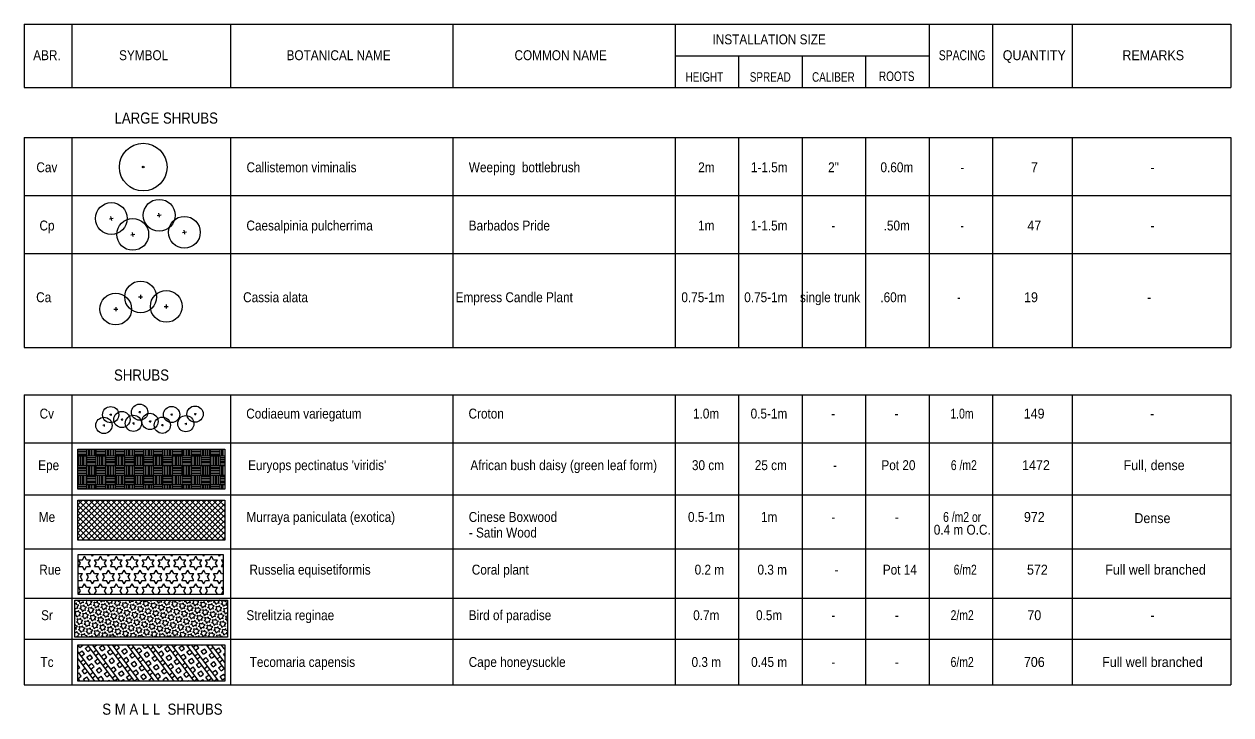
# Model space of a CAD drawing. Extents: x -2743 to -1606, y 314 to 679.
# Drawn here: x -1768.6 to -1692.6, y 592.2 to 635.7 of the extents above; entities that cross this region are included whole.
import ezdxf
from ezdxf.enums import TextEntityAlignment as Align

# ---------------------------------------------------------------- set-up
doc = ezdxf.new("R2010")
doc.units = 0
doc.header["$MEASUREMENT"] = 0
for name, color, linetype in [('L-Large Shrubs-Caesalpinia pulcherrima', 71, 'Continuous'), ('L-Large Shrubs-Callistemon viminalis', 71, 'Continuous'), ('L-Large Shrubs-Cassia alata', 71, 'Continuous'), ('L-PLNT-shrub boundry', 19, 'Continuous'), ('L-PLNT-TAB', 1, 'Continuous'), ('L-Shrub-Codiaeum variegatum', 109, 'Continuous'), ('L-SHRUB-Euryops pectinatus-BO', 92, 'Continuous'), ('L-SHRUB-Euryops pectinatus-HA', 109, 'Continuous'), ('L-Shrub-Murraya paniculata BOUNDARY', 92, 'Continuous'), ('L-Shrub-Murraya paniculata Hatch', 109, 'Continuous'), ('L-SHRUB-STREILZIA-HATCH', 109, 'Continuous'), ('L-Shrubs-Tecomaria capensis Boundary', 92, 'Continuous'), ('L-Shrubs-Tecomaria capensis Hatch', 109, 'Continuous'), ('LA-PLNT-DESIGN TEXT', 63, 'Continuous'), ('LA-PLNT-TABLE LINE', 202, 'Continuous'), ('Russelia equisetiformis-bo', 92, 'Continuous'), ('Russelia equisetiformis-ha', 109, 'Continuous'), ('Strelitzia reginae-bo', 92, 'Continuous')]:
    doc.layers.add(name, color=color, linetype=linetype)
doc.styles.add('PLNT-LEG', font='arial.ttf', dxfattribs={"width": 0.85})

# ---------------------------------------------------------------- blocks, each defined once
blk = doc.blocks.new('PL-B-LA-PL-TAB')
at = {"style": 'PLNT-LEG'}
for tag, width, p in [('ABRV.', 0.85, (1.439, 0)), ('SYMBOL', 0.85, (7.527, 0)), ('HEIGHT', 0.85, (42.963, 0)), ('SPREAD', 0.85, (46.921, 0)), ('CALIBER', 0.85, (50.966, 0)), ('ROOTS', 0.85, (54.958, 0)), ('SPACING', 0.75, (59.078, 0)), ('QUANTITY', 0.9, (63.622, 0)), ('REMARKS', 0.9, (69.211, 0))]:
    blk.add_attdef(tag, text='', height=0.625, dxfattribs=dict(at, width=width)).set_placement(p, align=Align.CENTER)
at = {"style": 'PLNT-LEG', "width": 0.85}
for tag, p in [('BOTANICAL-NAME', (14, 0)), ('COMMON-NAME', (28, 0))]:
    blk.add_attdef(tag, p, '', height=0.625, dxfattribs=at)
blk = doc.blocks.new('PL-TAB')
at = {"style": 'PLNT-LEG'}
for tag, width, p in [('ABRV.', 0.85, (1.439, 0)), ('SYMBOL', 0.85, (7.527, 0)), ('HEIGHT', 0.85, (42.963, 0)), ('SPREAD', 0.85, (46.921, 0)), ('CALIBER', 0.85, (50.966, 0)), ('ROOTS', 0.85, (54.958, 0)), ('SPACING', 0.75, (59.078, 0)), ('QUANTITY', 0.9, (63.622, 0)), ('REMARKS', 0.9, (69.211, 0))]:
    blk.add_attdef(tag, text='', height=0.625, dxfattribs=dict(at, width=width)).set_placement(p, align=Align.CENTER)
at = {"style": 'PLNT-LEG', "width": 0.85}
for tag, p in [('BOTANICAL-NAME', (14, 0)), ('COMMON-NAME', (28, 0))]:
    blk.add_attdef(tag, p, '', height=0.625, dxfattribs=at)
blk = doc.blocks.new('TABLE HEAD')
at = {"layer": 'L-PLNT-TAB'}
for p, q in [((0, 4000), (0, 0)), ((0, 4000), (76000, 4000)), ((3000, 4000), (3000, 0)), ((13000, 4000), (13000, 0)), ((27000, 4000), (27000, 0)), ((41000, 4000), (41000, 0)), ((57000, 4000), (57000, 0)), ((57000, 4000), (57000, 0)), ((61000, 4000), (61000, 0)), ((66000, 4000), (66000, 0)), ((76000, 4000), (76000, 0)), ((41000, 2000), (57000, 2000)), ((45000, 2000), (45000, 0)), ((49000, 2000), (49000, 0)), ((49000, 2000), (49000, 0)), ((53000, 2000), (53000, 0)), ((53000, 2000), (53000, 0)), ((0, 0), (76000, 0))]:
    blk.add_line(p, q, dxfattribs=at)
at = {"style": 'PLNT-LEG', "width": 0.85}
blk.add_text('INSTALLATION SIZE', height=625, dxfattribs=at).set_placement((46924, 3038), align=Align.MIDDLE_CENTER)
at = {"style": 'PLNT-LEG'}
for s, height, width, p in [('ABR.', 625, 0.85, (1439, 1729)), ('SYMBOL', 625, 0.85, (7527, 1729)), ('BOTANICAL NAME', 625, 0.85, (19806, 1729)), ('COMMON NAME', 625, 0.85, (33792, 1729)), ('SPACING', 625, 0.75, (59078, 1729)), ('QUANTITY', 625, 0.9, (63622, 1729)), ('REMARKS', 625, 0.9, (71114, 1729)), ('HEIGHT', 600, 0.75, (42844, 370)), ('SPREAD', 600, 0.75, (46992, 370)), ('CALIBER', 600, 0.75, (50966, 370)), ('ROOTS', 600, 0.75, (54958, 415))]:
    blk.add_text(s, height=height, dxfattribs=dict(at, width=width)).set_placement(p, align=Align.CENTER)
blk = doc.blocks.new('Callistemon_viminalis')
for radius in [1.5, 0.05]:
    blk.add_circle((0, 0), radius)
blk = doc.blocks.new('Caesalpinia_pulcherrima')
at = {"layer": 'L-Large Shrubs-Caesalpinia pulcherrima'}
for p, q in [((-0.122, -0.026), (0.122, 0.026)), ((0.026, -0.122), (-0.026, 0.122))]:
    blk.add_line(p, q, dxfattribs=at)
blk.add_circle((0, 0), 1, dxfattribs=at)
blk = doc.blocks.new('Cassia alata')
for p, q in [((-0.125, 0), (0.125, 0)), ((0, 0.125), (0, -0.125))]:
    blk.add_line(p, q)
blk.add_circle((0, 0), 1)
blk = doc.blocks.new('Shrub-Codiaeum variegatum')
blk.add_circle((0, 0), 0.511)
at = {"layer": 'L-PLNT-shrub boundry'}
for p, q in [((0, 0.067), (0, -0.067)), ((0.067, 0), (-0.067, 0))]:
    blk.add_line(p, q, dxfattribs=at)

msp = doc.modelspace()

# ---------------------------------------------------------------- hatches: boundary and pattern name
at = {"layer": 'L-SHRUB-Euryops pectinatus-HA', "extrusion": (1.27242e-07, -1.99548e-18, 1)}
h = msp.add_hatch(dxfattribs=at)
h.set_pattern_fill('AR-PARQ1', color=256, scale=0.05, angle=-36.72505, style=0)
h.set_pattern_definition([(90.000087, (-3590.48087, 347.50453), (-0.6000009, 0.5999991), [0.6, -0.6]), (90.000087, (-3590.38087, 347.50453), (-0.6000009, 0.5999991), [0.6, -0.6]), (90.000087, (-3590.28087, 347.50453), (-0.6000009, 0.5999991), [0.6, -0.6]), (90.000087, (-3590.18087, 347.50453), (-0.6000009, 0.5999991), [0.6, -0.6]), (90.000087, (-3590.08087, 347.50453), (-0.6000009, 0.5999991), [0.6, -0.6]), (90.000087, (-3589.98087, 347.50453), (-0.6000009, 0.5999991), [0.6, -0.6]), (90.000087, (-3589.88087, 347.50453), (-0.6000009, 0.5999991), [0.6, -0.6]), (8.7e-05, (-3590.48087, 348.10453), (0.6000009, -0.5999991), [0.6, -0.6]), (8.7e-05, (-3590.48087, 348.20453), (0.6000009, -0.5999991), [0.6, -0.6]), (8.7e-05, (-3590.48087, 348.30453), (0.6000009, -0.5999991), [0.6, -0.6]), (8.7e-05, (-3590.48087, 348.40453), (0.6000009, -0.5999991), [0.6, -0.6]), (8.7e-05, (-3590.48087, 348.50453), (0.6000009, -0.5999991), [0.6, -0.6]), (8.7e-05, (-3590.48087, 348.60453), (0.6000009, -0.5999991), [0.6, -0.6]), (8.7e-05, (-3590.48087, 348.70453), (0.6000009, -0.5999991), [0.6, -0.6])])
h.paths.add_polyline_path([(-1755.993, 606.411), (-1765.247, 606.411), (-1765.247, 608.931), (-1755.993, 608.931)])
at = {"layer": 'L-Shrub-Murraya paniculata Hatch', "extrusion": (1.27242e-07, -1.99548e-18, 1)}
h = msp.add_hatch(dxfattribs=at)
h.set_pattern_fill('ANSI37', color=256, scale=2, angle=-36.72505, style=0)
h.set_pattern_definition([(45.000087, (-3590.48046, 341.13611), (-0.176776962, 0.176776428), []), (135.000087, (-3590.48046, 341.13611), (-0.176776428, -0.176776962), [])])
h.paths.add_polyline_path([(-1755.993, 603.212), (-1765.247, 603.212), (-1765.247, 605.732), (-1755.993, 605.732)])
at = {"layer": 'L-SHRUB-STREILZIA-HATCH', "extrusion": (1.27242e-07, -1.99548e-18, 1)}
h = msp.add_hatch(dxfattribs=at)
h.set_pattern_fill('STARS', color=256, angle=45.00009)
h.set_pattern_definition([(45.000086586, (-645273.8474, -811200.28182), (-0.153093340318, 0.153092877606), [0.125, -0.125]), (105.000086586, (-645273.8474, -811200.28182), (-0.209128991304, -0.05603628306), [0.125, -0.125]), (165.000086586, (-645273.87976, -811200.16107), (-0.056035650987, -0.20912916067), [0.125, -0.125])])
h.paths.add_polyline_path([(-1755.825, 597.095), (-1765.425, 597.095), (-1765.425, 599.423), (-1755.825, 599.423)])
at = {"layer": 'L-Shrubs-Tecomaria capensis Hatch', "extrusion": (1.27242e-07, -1.99548e-18, 1)}
h = msp.add_hatch(dxfattribs=at)
h.set_pattern_fill('BOX', color=256, angle=0.00009)
h.set_pattern_definition([(126.72522, (-3570.4809, 338.094), (-0.8015125, -0.59797805), []), (126.72522, (-3570.2805, 338.2435), (-0.8015125, -0.59797805), []), (36.72522, (-3570.4809, 338.094), (-0.59797805, 0.8015125), [-0.25, 0.25]), (36.72522, (-3570.6304, 338.2944), (-0.59797805, 0.8015125), [-0.25, 0.25]), (36.72522, (-3570.7799, 338.4948), (-0.59797805, 0.8015125), [0.25, -0.25]), (36.72522, (-3570.9294, 338.6951), (-0.59797805, 0.8015125), [0.25, -0.25]), (126.72522, (-3570.0801, 338.393), (-0.8015125, -0.59797805), [0.25, -0.25]), (126.72522, (-3569.8798, 338.5425), (-0.8015125, -0.59797805), [0.25, -0.25])])
h.paths.add_polyline_path([(-1755.993, 594.316), (-1765.247, 594.316), (-1765.247, 596.61), (-1755.993, 596.61)])
at = {"layer": 'Russelia equisetiformis-ha', "extrusion": (1.27242e-07, -1.99548e-18, 1)}
h = msp.add_hatch(dxfattribs=at)
h.set_pattern_fill('STARS', color=256, scale=2, angle=0.00009, style=0)
h.set_pattern_definition([(8.6586e-05, (-647239.96594, -811592.70487), (-6.5437e-07, 0.433012702), [0.25, -0.25]), (60.000086586, (-647239.96594, -811592.70487), (-0.37500032728, 0.2165057843), [0.25, -0.25]), (120.000086586, (-647239.84094, -811592.48837), (-0.3749996729, -0.2165069177), [0.25, -0.25])])
h.paths.add_polyline_path([(-1756.085, 599.773), (-1765.231, 599.773), (-1765.231, 602.293), (-1756.085, 602.293)])

# ---------------------------------------------------------------- linework, layer by layer
at = {"extrusion": (1.27242e-07, -1.99549e-18, 1), "elevation": -0.12}
msp.add_lwpolyline([(-1755.993, 606.411), (-1765.247, 606.411), (-1765.247, 608.931), (-1755.993, 608.931)], close=True, dxfattribs=at)
at = {"layer": 'L-SHRUB-Euryops pectinatus-BO', "extrusion": (1.27242e-07, -1.99549e-18, 1), "elevation": -0.12}
msp.add_lwpolyline([(-1755.993, 606.411), (-1765.247, 606.411), (-1765.247, 608.931), (-1755.993, 608.931)], close=True, dxfattribs=at)
at = {"layer": 'L-Shrub-Murraya paniculata BOUNDARY', "extrusion": (1.27242e-07, -1.99549e-18, 1), "elevation": -0.12}
msp.add_lwpolyline([(-1755.993, 603.212), (-1765.247, 603.212), (-1765.247, 605.732), (-1755.993, 605.732)], close=True, dxfattribs=at)
at = {"layer": 'L-Shrubs-Tecomaria capensis Boundary', "extrusion": (1.27242e-07, -1.99549e-18, 1), "elevation": -0.12}
msp.add_lwpolyline([(-1755.993, 594.316), (-1765.247, 594.316), (-1765.247, 596.61), (-1755.993, 596.61)], close=True, dxfattribs=at)
at = {"layer": 'LA-PLNT-TABLE LINE', "extrusion": (1.27242e-07, -1.99549e-18, 1)}
for p, q in [((-1768.625, 624.924), (-1692.625, 624.924)), ((-1768.625, 621.256), (-1692.625, 621.256)), ((-1768.625, 615.35), (-1692.625, 615.35)), ((-1768.623, 609.341), (-1692.623, 609.341)), ((-1768.625, 606.067), (-1692.625, 606.068)), ((-1768.624, 602.664), (-1692.624, 602.665)), ((-1768.624, 599.554), (-1692.624, 599.554)), ((-1768.625, 596.96), (-1692.625, 596.96)), ((-1768.626, 594.079), (-1692.626, 594.079))]:
    msp.add_line(p, q, dxfattribs=at)
at = {"layer": 'LA-PLNT-TABLE LINE', "extrusion": (1.27242e-07, -1.99549e-18, 1), "elevation": -0.12}
for points in [[(-1768.626, 628.574), (-1768.626, 615.35)], [(-1768.626, 628.574), (-1692.626, 628.574)], [(-1765.626, 628.574), (-1765.626, 615.35)], [(-1755.626, 628.574), (-1755.626, 615.35)], [(-1741.626, 628.574), (-1741.626, 615.35)], [(-1727.626, 628.574), (-1727.626, 615.35)], [(-1723.626, 628.574), (-1723.626, 615.35)], [(-1719.626, 628.574), (-1719.626, 615.35)], [(-1715.626, 628.574), (-1715.626, 615.35)], [(-1711.626, 628.574), (-1711.626, 615.35)], [(-1707.626, 628.574), (-1707.626, 615.35)], [(-1702.626, 628.574), (-1702.626, 615.35)], [(-1692.626, 628.574), (-1692.626, 615.35)], [(-1768.626, 612.359), (-1768.626, 594.079)], [(-1768.625, 612.359), (-1692.625, 612.359)], [(-1765.626, 612.359), (-1765.626, 594.079)], [(-1755.626, 612.359), (-1755.626, 594.079)], [(-1741.626, 612.359), (-1741.626, 594.079)], [(-1727.626, 612.359), (-1727.626, 594.079)], [(-1723.626, 612.359), (-1723.626, 594.079)], [(-1719.626, 612.359), (-1719.626, 594.079)], [(-1715.626, 612.359), (-1715.626, 594.079)], [(-1711.626, 612.359), (-1711.626, 594.079)], [(-1707.626, 612.359), (-1707.626, 594.079)], [(-1702.626, 612.359), (-1702.626, 594.079)], [(-1692.626, 612.359), (-1692.626, 594.079)]]:
    msp.add_lwpolyline(points, dxfattribs=at)
at = {"layer": 'Russelia equisetiformis-bo', "extrusion": (1.27242e-07, -1.99549e-18, 1), "elevation": -0.12}
msp.add_lwpolyline([(-1756.085, 599.773), (-1765.231, 599.773), (-1765.231, 602.293), (-1756.085, 602.293)], close=True, dxfattribs=at)
at = {"layer": 'Strelitzia reginae-bo', "extrusion": (1.27242e-07, -1.99549e-18, 1), "elevation": -0.12}
msp.add_lwpolyline([(-1755.825, 597.095), (-1765.425, 597.095), (-1765.425, 599.423), (-1755.825, 599.423)], close=True, dxfattribs=at)

# ---------------------------------------------------------------- block references
at = {"layer": 'L-Large Shrubs-Caesalpinia pulcherrima', "extrusion": (1.27242e-07, -1.99549e-18, 1), "rotation": 8.65857215290934e-05}
for p in [(-1763.133, 623.467, 0), (-1760.121, 623.674, 0), (-1761.783, 622.463, 0), (-1758.529, 622.602, 0)]:
    msp.add_blockref('Caesalpinia_pulcherrima', p, dxfattribs=at)
at = {"layer": 'L-Large Shrubs-Callistemon viminalis', "extrusion": (1.27242e-07, -1.99549e-18, 1), "rotation": 8.65857215290934e-05}
msp.add_blockref('Callistemon_viminalis', (-1761.125, 626.707, 0), dxfattribs=at)
at = {"layer": 'L-Large Shrubs-Cassia alata', "extrusion": (1.27242e-07, -1.99549e-18, 1), "rotation": 8.65857215290934e-05}
for p in [(-1761.289, 618.527, 0), (-1762.857, 617.763, 0), (-1759.676, 617.929, 0)]:
    msp.add_blockref('Cassia alata', p, dxfattribs=at)
at = {"layer": 'L-Shrub-Codiaeum variegatum', "extrusion": (1.27242e-07, -1.99549e-18, 1), "rotation": 13.77671978163348}
for p in [(-1761.353, 611.265, 0), (-1763.175, 611.106, 0), (-1762.469, 610.805, 0), (-1761.741, 610.563, 0), (-1760.698, 610.684, 0), (-1759.922, 610.442, 0), (-1759.34, 611.12, 0), (-1758.442, 610.539, 0), (-1757.86, 611.144, 0), (-1763.6, 610.433, 0)]:
    msp.add_blockref('Shrub-Codiaeum variegatum', p, dxfattribs=at)
at = {"layer": 'LA-PLNT-DESIGN TEXT', "extrusion": (1.27242e-07, -1.99549e-18, 1), "xscale": 0.001000000047497451, "yscale": 0.001000000047497451, "zscale": 0.001000000047497451}
msp.add_blockref('TABLE HEAD', (-1768.626, 631.713, 0), dxfattribs=at)
at = {"layer": 'LA-PLNT-DESIGN TEXT', "extrusion": (1.27242e-07, -1.99549e-18, 1)}
ref = msp.add_blockref('PL-B-LA-PL-TAB', (-1768.618, 626.382, 0), dxfattribs=dict(at, rotation=8.65857215290934e-05))
ref.add_attrib('REMARKS', '-', dxfattribs={"layer": '0', "extrusion": (1.27242e-07, -1.99549e-18, 1), "height": 0.625, "rotation": 0.00009, "style": 'PLNT-LEG', "width": 0.9}).set_placement((-1697.557, 626.382, 0), align=Align.CENTER)
ref.add_attrib('QUANTITY', '7', dxfattribs={"layer": '0', "extrusion": (1.27242e-07, -1.99549e-18, 1), "height": 0.625, "rotation": 0.00009, "style": 'PLNT-LEG', "width": 0.9}).set_placement((-1704.996, 626.382, 0), align=Align.CENTER)
ref.add_attrib('SPACING', '-', dxfattribs={"layer": '0', "extrusion": (1.27242e-07, -1.99549e-18, 1), "height": 0.625, "rotation": 0.00009, "style": 'PLNT-LEG', "width": 0.75}).set_placement((-1709.54, 626.382, 0), align=Align.CENTER)
ref.add_attrib('ROOTS', '0.60m', dxfattribs={"layer": '0', "extrusion": (1.27242e-07, -1.99549e-18, 1), "height": 0.625, "rotation": 0.00009, "style": 'PLNT-LEG', "width": 0.85}).set_placement((-1713.66, 626.382, 0), align=Align.CENTER)
ref.add_attrib('CALIBER', '2"', dxfattribs={"layer": '0', "extrusion": (1.27242e-07, -1.99549e-18, 1), "height": 0.625, "rotation": 0.00009, "style": 'PLNT-LEG', "width": 0.85}).set_placement((-1717.652, 626.382, 0), align=Align.CENTER)
ref.add_attrib('SPREAD', '1-1.5m', dxfattribs={"layer": '0', "extrusion": (1.27242e-07, -1.99549e-18, 1), "height": 0.625, "rotation": 0.00009, "style": 'PLNT-LEG', "width": 0.85}).set_placement((-1721.697, 626.382, 0), align=Align.CENTER)
ref.add_attrib('HEIGHT', '2m', dxfattribs={"layer": '0', "extrusion": (1.27242e-07, -1.99549e-18, 1), "height": 0.625, "rotation": 0.00009, "style": 'PLNT-LEG', "width": 0.85}).set_placement((-1725.655, 626.382, 0), align=Align.CENTER)
ref.add_attrib('COMMON-NAME', 'Weeping  bottlebrush', (-1740.618, 626.382, 0), dxfattribs={"layer": '0', "extrusion": (1.27242e-07, -1.99549e-18, 1), "height": 0.625, "rotation": 0.00009, "style": 'PLNT-LEG', "width": 0.85})
ref.add_attrib('BOTANICAL-NAME', 'Callistemon viminalis', (-1754.618, 626.382, 0), dxfattribs={"layer": '0', "extrusion": (1.27242e-07, -1.99549e-18, 1), "height": 0.625, "rotation": 0.00009, "style": 'PLNT-LEG', "width": 0.85})
ref.add_attrib('ABRV.', 'Cav', dxfattribs={"layer": '0', "extrusion": (1.27242e-07, -1.99549e-18, 1), "height": 0.625, "rotation": 0.00009, "style": 'PLNT-LEG', "width": 0.85}).set_placement((-1767.194, 626.382, 0), align=Align.CENTER)
ref = msp.add_blockref('PL-TAB', (-1768.625, 622.713, 0), dxfattribs=dict(at, rotation=8.65857215290934e-05))
ref.add_attrib('REMARKS', '-', dxfattribs={"layer": '0', "extrusion": (1.27242e-07, -1.99549e-18, 1), "height": 0.625, "rotation": 0.00009, "style": 'PLNT-LEG', "width": 0.9}).set_placement((-1697.563, 622.713, 0), align=Align.CENTER)
ref.add_attrib('QUANTITY', '47', dxfattribs={"layer": '0', "extrusion": (1.27242e-07, -1.99549e-18, 1), "height": 0.625, "rotation": 0.00009, "style": 'PLNT-LEG', "width": 0.9}).set_placement((-1705.003, 622.713, 0), align=Align.CENTER)
ref.add_attrib('SPACING', '-', dxfattribs={"layer": '0', "extrusion": (1.27242e-07, -1.99549e-18, 1), "height": 0.625, "rotation": 0.00009, "style": 'PLNT-LEG', "width": 0.75}).set_placement((-1709.547, 622.713, 0), align=Align.CENTER)
ref.add_attrib('ROOTS', '.50m', dxfattribs={"layer": '0', "extrusion": (1.27242e-07, -1.99549e-18, 1), "height": 0.625, "rotation": 0.00009, "style": 'PLNT-LEG', "width": 0.85}).set_placement((-1713.667, 622.713, 0), align=Align.CENTER)
ref.add_attrib('CALIBER', '-', dxfattribs={"layer": '0', "extrusion": (1.27242e-07, -1.99549e-18, 1), "height": 0.625, "rotation": 0.00009, "style": 'PLNT-LEG', "width": 0.85}).set_placement((-1717.659, 622.713, 0), align=Align.CENTER)
ref.add_attrib('SPREAD', '1-1.5m', dxfattribs={"layer": '0', "extrusion": (1.27242e-07, -1.99549e-18, 1), "height": 0.625, "rotation": 0.00009, "style": 'PLNT-LEG', "width": 0.85}).set_placement((-1721.704, 622.713, 0), align=Align.CENTER)
ref.add_attrib('HEIGHT', '1m', dxfattribs={"layer": '0', "extrusion": (1.27242e-07, -1.99549e-18, 1), "height": 0.625, "rotation": 0.00009, "style": 'PLNT-LEG', "width": 0.85}).set_placement((-1725.662, 622.713, 0), align=Align.CENTER)
ref.add_attrib('COMMON-NAME', 'Barbados Pride', (-1740.625, 622.713, 0), dxfattribs={"layer": '0', "extrusion": (1.27242e-07, -1.99549e-18, 1), "height": 0.625, "rotation": 0.00009, "style": 'PLNT-LEG', "width": 0.85})
ref.add_attrib('BOTANICAL-NAME', 'Caesalpinia pulcherrima', (-1754.625, 622.713, 0), dxfattribs={"layer": '0', "extrusion": (1.27242e-07, -1.99549e-18, 1), "height": 0.625, "rotation": 0.00009, "style": 'PLNT-LEG', "width": 0.85})
ref.add_attrib('ABRV.', 'Cp', dxfattribs={"layer": '0', "extrusion": (1.27242e-07, -1.99549e-18, 1), "height": 0.625, "rotation": 0.00009, "style": 'PLNT-LEG', "width": 0.85}).set_placement((-1767.186, 622.713, 0), align=Align.CENTER)
ref = msp.add_blockref('PL-TAB', (-1768.833, 618.194, 0), dxfattribs=dict(at, rotation=8.65857215290934e-05))
ref.add_attrib('REMARKS', '-', dxfattribs={"layer": '0', "extrusion": (1.27242e-07, -1.99549e-18, 1), "height": 0.625, "rotation": 0.00009, "style": 'PLNT-LEG', "width": 0.9}).set_placement((-1697.771, 618.194, 0), align=Align.CENTER)
ref.add_attrib('QUANTITY', '19', dxfattribs={"layer": '0', "extrusion": (1.27242e-07, -1.99549e-18, 1), "height": 0.625, "rotation": 0.00009, "style": 'PLNT-LEG', "width": 0.9}).set_placement((-1705.21, 618.194, 0), align=Align.CENTER)
ref.add_attrib('SPACING', '-', dxfattribs={"layer": '0', "extrusion": (1.27242e-07, -1.99549e-18, 1), "height": 0.625, "rotation": 0.00009, "style": 'PLNT-LEG', "width": 0.75}).set_placement((-1709.755, 618.194, 0), align=Align.CENTER)
ref.add_attrib('ROOTS', '.60m', dxfattribs={"layer": '0', "extrusion": (1.27242e-07, -1.99549e-18, 1), "height": 0.625, "rotation": 0.00009, "style": 'PLNT-LEG', "width": 0.85}).set_placement((-1713.875, 618.194, 0), align=Align.CENTER)
ref.add_attrib('CALIBER', 'single trunk', dxfattribs={"layer": '0', "extrusion": (1.27242e-07, -1.99549e-18, 1), "height": 0.625, "rotation": 0.00009, "style": 'PLNT-LEG', "width": 0.85}).set_placement((-1717.867, 618.194, 0), align=Align.CENTER)
ref.add_attrib('SPREAD', '0.75-1m', dxfattribs={"layer": '0', "extrusion": (1.27242e-07, -1.99549e-18, 1), "height": 0.625, "rotation": 0.00009, "style": 'PLNT-LEG', "width": 0.85}).set_placement((-1721.912, 618.194, 0), align=Align.CENTER)
ref.add_attrib('HEIGHT', '0.75-1m', dxfattribs={"layer": '0', "extrusion": (1.27242e-07, -1.99549e-18, 1), "height": 0.625, "rotation": 0.00009, "style": 'PLNT-LEG', "width": 0.85}).set_placement((-1725.87, 618.194, 0), align=Align.CENTER)
ref.add_attrib('COMMON-NAME', 'Empress Candle Plant', (-1741.449, 618.194, 0), dxfattribs={"layer": '0', "extrusion": (1.27242e-07, -1.99549e-18, 1), "height": 0.625, "rotation": 0.00009, "style": 'PLNT-LEG', "width": 0.85})
ref.add_attrib('BOTANICAL-NAME', 'Cassia alata', (-1754.833, 618.194, 0), dxfattribs={"layer": '0', "extrusion": (1.27242e-07, -1.99549e-18, 1), "height": 0.625, "rotation": 0.00009, "style": 'PLNT-LEG', "width": 0.85})
ref.add_attrib('ABRV.', 'Ca', dxfattribs={"layer": '0', "extrusion": (1.27242e-07, -1.99549e-18, 1), "height": 0.625, "rotation": 0.00009, "style": 'PLNT-LEG', "width": 0.85}).set_placement((-1767.394, 618.194, 0), align=Align.CENTER)
ref = msp.add_blockref('PL-TAB', (-1768.637, 610.865, 0), dxfattribs=dict(at, rotation=8.65857215290934e-05))
ref.add_attrib('REMARKS', '-', dxfattribs={"layer": '0', "extrusion": (1.27242e-07, -1.99549e-18, 1), "height": 0.625, "rotation": 0.00009, "style": 'PLNT-LEG', "width": 0.9}).set_placement((-1697.575, 610.865, 0), align=Align.CENTER)
ref.add_attrib('QUANTITY', '149', dxfattribs={"layer": '0', "extrusion": (1.27242e-07, -1.99549e-18, 1), "height": 0.625, "rotation": 0.00009, "style": 'PLNT-LEG', "width": 0.9}).set_placement((-1705.015, 610.865, 0), align=Align.CENTER)
ref.add_attrib('SPACING', '1.0m', dxfattribs={"layer": '0', "extrusion": (1.27242e-07, -1.99549e-18, 1), "height": 0.625, "rotation": 0.00009, "style": 'PLNT-LEG', "width": 0.75}).set_placement((-1709.559, 610.865, 0), align=Align.CENTER)
ref.add_attrib('ROOTS', '-', dxfattribs={"layer": '0', "extrusion": (1.27242e-07, -1.99549e-18, 1), "height": 0.625, "rotation": 0.00009, "style": 'PLNT-LEG', "width": 0.85}).set_placement((-1713.679, 610.865, 0), align=Align.CENTER)
ref.add_attrib('CALIBER', '-', dxfattribs={"layer": '0', "extrusion": (1.27242e-07, -1.99549e-18, 1), "height": 0.625, "rotation": 0.00009, "style": 'PLNT-LEG', "width": 0.85}).set_placement((-1717.671, 610.865, 0), align=Align.CENTER)
ref.add_attrib('SPREAD', '0.5-1m', dxfattribs={"layer": '0', "extrusion": (1.27242e-07, -1.99549e-18, 1), "height": 0.625, "rotation": 0.00009, "style": 'PLNT-LEG', "width": 0.85}).set_placement((-1721.716, 610.865, 0), align=Align.CENTER)
ref.add_attrib('HEIGHT', '1.0m', dxfattribs={"layer": '0', "extrusion": (1.27242e-07, -1.99549e-18, 1), "height": 0.625, "rotation": 0.00009, "style": 'PLNT-LEG', "width": 0.85}).set_placement((-1725.674, 610.865, 0), align=Align.CENTER)
ref.add_attrib('COMMON-NAME', 'Croton', (-1740.637, 610.865, 0), dxfattribs={"layer": '0', "extrusion": (1.27242e-07, -1.99549e-18, 1), "height": 0.625, "rotation": 0.00009, "style": 'PLNT-LEG', "width": 0.85})
ref.add_attrib('BOTANICAL-NAME', 'Codiaeum variegatum', (-1754.637, 610.865, 0), dxfattribs={"layer": '0', "extrusion": (1.27242e-07, -1.99549e-18, 1), "height": 0.625, "rotation": 0.00009, "style": 'PLNT-LEG', "width": 0.85})
ref.add_attrib('ABRV.', 'Cv', dxfattribs={"layer": '0', "extrusion": (1.27242e-07, -1.99549e-18, 1), "height": 0.625, "rotation": 0.00009, "style": 'PLNT-LEG', "width": 0.85}).set_placement((-1767.198, 610.865, 0), align=Align.CENTER)
ref = msp.add_blockref('PL-TAB', (-1768.519, 607.615, 0), dxfattribs=dict(at, rotation=8.65857215290934e-05))
ref.add_attrib('REMARKS', 'Full, dense', dxfattribs={"layer": '0', "extrusion": (1.27242e-07, -1.99549e-18, 1), "height": 0.625, "rotation": 0.00009, "style": 'PLNT-LEG', "width": 0.9}).set_placement((-1697.458, 607.615, 0), align=Align.CENTER)
ref.add_attrib('QUANTITY', '1472', dxfattribs={"layer": '0', "extrusion": (1.27242e-07, -1.99549e-18, 1), "height": 0.625, "rotation": 0.00009, "style": 'PLNT-LEG', "width": 0.9}).set_placement((-1704.897, 607.615, 0), align=Align.CENTER)
ref.add_attrib('SPACING', '6 /m2', dxfattribs={"layer": '0', "extrusion": (1.27242e-07, -1.99549e-18, 1), "height": 0.625, "rotation": 0.00009, "style": 'PLNT-LEG', "width": 0.75}).set_placement((-1709.441, 607.615, 0), align=Align.CENTER)
ref.add_attrib('ROOTS', 'Pot 20', dxfattribs={"layer": '0', "extrusion": (1.27242e-07, -1.99549e-18, 1), "height": 0.625, "rotation": 0.00009, "style": 'PLNT-LEG', "width": 0.85}).set_placement((-1713.561, 607.615, 0), align=Align.CENTER)
ref.add_attrib('CALIBER', '-', dxfattribs={"layer": '0', "extrusion": (1.27242e-07, -1.99549e-18, 1), "height": 0.625, "rotation": 0.00009, "style": 'PLNT-LEG', "width": 0.85}).set_placement((-1717.553, 607.615, 0), align=Align.CENTER)
ref.add_attrib('SPREAD', '25 cm', dxfattribs={"layer": '0', "extrusion": (1.27242e-07, -1.99549e-18, 1), "height": 0.625, "rotation": 0.00009, "style": 'PLNT-LEG', "width": 0.85}).set_placement((-1721.598, 607.615, 0), align=Align.CENTER)
ref.add_attrib('HEIGHT', '30 cm', dxfattribs={"layer": '0', "extrusion": (1.27242e-07, -1.99549e-18, 1), "height": 0.625, "rotation": 0.00009, "style": 'PLNT-LEG', "width": 0.85}).set_placement((-1725.556, 607.615, 0), align=Align.CENTER)
ref.add_attrib('COMMON-NAME', 'African bush daisy (green leaf form)', (-1740.519, 607.615, 0), dxfattribs={"layer": '0', "extrusion": (1.27242e-07, -1.99549e-18, 1), "height": 0.625, "rotation": 0.00009, "style": 'PLNT-LEG', "width": 0.85})
ref.add_attrib('BOTANICAL-NAME', "Euryops pectinatus 'viridis'", (-1754.519, 607.615, 0), dxfattribs={"layer": '0', "extrusion": (1.27242e-07, -1.99549e-18, 1), "height": 0.625, "rotation": 0.00009, "style": 'PLNT-LEG', "width": 0.85})
ref.add_attrib('ABRV.', 'Epe', dxfattribs={"layer": '0', "extrusion": (1.27242e-07, -1.99549e-18, 1), "height": 0.625, "rotation": 0.00009, "style": 'PLNT-LEG', "width": 0.85}).set_placement((-1767.08, 607.615, 0), align=Align.CENTER)
ref = msp.add_blockref('PL-TAB', (-1768.624, 604.352, 0), dxfattribs=dict(at, rotation=8.65857215290934e-05))
ref.add_attrib('REMARKS', 'Dense', dxfattribs={"layer": '0', "extrusion": (1.27242e-07, -1.99549e-18, 1), "height": 0.625, "rotation": 0.00009, "style": 'PLNT-LEG', "width": 0.9}).set_placement((-1697.563, 604.279, 0), align=Align.CENTER)
ref.add_attrib('QUANTITY', '972', dxfattribs={"layer": '0', "extrusion": (1.27242e-07, -1.99549e-18, 1), "height": 0.625, "rotation": 0.00009, "style": 'PLNT-LEG', "width": 0.9}).set_placement((-1705.002, 604.352, 0), align=Align.CENTER)
ref.add_attrib('SPACING', '6 /m2 or', dxfattribs={"layer": '0', "extrusion": (1.27242e-07, -1.99549e-18, 1), "height": 0.625, "rotation": 0.00009, "style": 'PLNT-LEG', "width": 0.75}).set_placement((-1709.547, 604.352, 0), align=Align.CENTER)
ref.add_attrib('ROOTS', '-', dxfattribs={"layer": '0', "extrusion": (1.27242e-07, -1.99549e-18, 1), "height": 0.625, "rotation": 0.00009, "style": 'PLNT-LEG', "width": 0.85}).set_placement((-1713.667, 604.352, 0), align=Align.CENTER)
ref.add_attrib('CALIBER', '-', dxfattribs={"layer": '0', "extrusion": (1.27242e-07, -1.99549e-18, 1), "height": 0.625, "rotation": 0.00009, "style": 'PLNT-LEG', "width": 0.85}).set_placement((-1717.658, 604.352, 0), align=Align.CENTER)
ref.add_attrib('SPREAD', '1m', dxfattribs={"layer": '0', "extrusion": (1.27242e-07, -1.99549e-18, 1), "height": 0.625, "rotation": 0.00009, "style": 'PLNT-LEG', "width": 0.85}).set_placement((-1721.704, 604.352, 0), align=Align.CENTER)
ref.add_attrib('HEIGHT', '0.5-1m', dxfattribs={"layer": '0', "extrusion": (1.27242e-07, -1.99549e-18, 1), "height": 0.625, "rotation": 0.00009, "style": 'PLNT-LEG', "width": 0.85}).set_placement((-1725.661, 604.352, 0), align=Align.CENTER)
ref.add_attrib('COMMON-NAME', 'Cinese Boxwood', (-1740.624, 604.352, 0), dxfattribs={"layer": '0', "extrusion": (1.27242e-07, -1.99549e-18, 1), "height": 0.625, "rotation": 0.00009, "style": 'PLNT-LEG', "width": 0.85})
ref.add_attrib('BOTANICAL-NAME', 'Murraya paniculata (exotica)', (-1754.624, 604.352, 0), dxfattribs={"layer": '0', "extrusion": (1.27242e-07, -1.99549e-18, 1), "height": 0.625, "rotation": 0.00009, "style": 'PLNT-LEG', "width": 0.85})
ref.add_attrib('ABRV.', 'Me', dxfattribs={"layer": '0', "extrusion": (1.27242e-07, -1.99549e-18, 1), "height": 0.625, "rotation": 0.00009, "style": 'PLNT-LEG', "width": 0.85}).set_placement((-1767.186, 604.352, 0), align=Align.CENTER)
ref = msp.add_blockref('PL-TAB', (-1740.619, 603.37, 0), dxfattribs=dict(at, rotation=8.65857215290934e-05))
ref.add_attrib('BOTANICAL-NAME', '- Satin Wood', (-1740.619, 603.37, 0), dxfattribs={"layer": '0', "extrusion": (1.27242e-07, -1.99549e-18, 1), "height": 0.625, "rotation": 0.00009, "style": 'PLNT-LEG', "width": 0.85})
ref = msp.add_blockref('PL-TAB', (-1711.334, 603.547, 0), dxfattribs=dict(at, rotation=8.65857215290934e-05))
ref.add_attrib('BOTANICAL-NAME', '0.4 m O.C.', (-1711.334, 603.547, 0), dxfattribs={"layer": '0', "extrusion": (1.27242e-07, -1.99549e-18, 1), "height": 0.625, "rotation": 0.00009, "style": 'PLNT-LEG', "width": 0.85})
ref = msp.add_blockref('PL-TAB', (-1768.431, 601.033, 0), dxfattribs=dict(at, rotation=8.65857215290934e-05))
ref.add_attrib('REMARKS', 'Full well branched', dxfattribs={"layer": '0', "extrusion": (1.27242e-07, -1.99549e-18, 1), "height": 0.625, "rotation": 0.00009, "style": 'PLNT-LEG', "width": 0.9}).set_placement((-1697.369, 601.033, 0), align=Align.CENTER)
ref.add_attrib('QUANTITY', '572', dxfattribs={"layer": '0', "extrusion": (1.27242e-07, -1.99549e-18, 1), "height": 0.625, "rotation": 0.00009, "style": 'PLNT-LEG', "width": 0.9}).set_placement((-1704.809, 601.033, 0), align=Align.CENTER)
ref.add_attrib('SPACING', '6/m2', dxfattribs={"layer": '0', "extrusion": (1.27242e-07, -1.99549e-18, 1), "height": 0.625, "rotation": 0.00009, "style": 'PLNT-LEG', "width": 0.75}).set_placement((-1709.353, 601.033, 0), align=Align.CENTER)
ref.add_attrib('ROOTS', 'Pot 14', dxfattribs={"layer": '0', "extrusion": (1.27242e-07, -1.99549e-18, 1), "height": 0.625, "rotation": 0.00009, "style": 'PLNT-LEG', "width": 0.85}).set_placement((-1713.473, 601.033, 0), align=Align.CENTER)
ref.add_attrib('CALIBER', '-', dxfattribs={"layer": '0', "extrusion": (1.27242e-07, -1.99549e-18, 1), "height": 0.625, "rotation": 0.00009, "style": 'PLNT-LEG', "width": 0.85}).set_placement((-1717.465, 601.033, 0), align=Align.CENTER)
ref.add_attrib('SPREAD', '0.3 m', dxfattribs={"layer": '0', "extrusion": (1.27242e-07, -1.99549e-18, 1), "height": 0.625, "rotation": 0.00009, "style": 'PLNT-LEG', "width": 0.85}).set_placement((-1721.51, 601.033, 0), align=Align.CENTER)
ref.add_attrib('HEIGHT', '0.2 m', dxfattribs={"layer": '0', "extrusion": (1.27242e-07, -1.99549e-18, 1), "height": 0.625, "rotation": 0.00009, "style": 'PLNT-LEG', "width": 0.85}).set_placement((-1725.468, 601.033, 0), align=Align.CENTER)
ref.add_attrib('COMMON-NAME', 'Coral plant', (-1740.431, 601.033, 0), dxfattribs={"layer": '0', "extrusion": (1.27242e-07, -1.99549e-18, 1), "height": 0.625, "rotation": 0.00009, "style": 'PLNT-LEG', "width": 0.85})
ref.add_attrib('BOTANICAL-NAME', 'Russelia equisetiformis', (-1754.431, 601.033, 0), dxfattribs={"layer": '0', "extrusion": (1.27242e-07, -1.99549e-18, 1), "height": 0.625, "rotation": 0.00009, "style": 'PLNT-LEG', "width": 0.85})
ref.add_attrib('ABRV.', 'Rue', dxfattribs={"layer": '0', "extrusion": (1.27242e-07, -1.99549e-18, 1), "height": 0.625, "rotation": 0.00009, "style": 'PLNT-LEG', "width": 0.85}).set_placement((-1766.992, 601.033, 0), align=Align.CENTER)
ref = msp.add_blockref('PL-TAB', (-1768.625, 598.163, 0), dxfattribs=dict(at, rotation=8.65857215290934e-05))
ref.add_attrib('REMARKS', '-', dxfattribs={"layer": '0', "extrusion": (1.27242e-07, -1.99549e-18, 1), "height": 0.625, "rotation": 0.00009, "style": 'PLNT-LEG', "width": 0.9}).set_placement((-1697.563, 598.163, 0), align=Align.CENTER)
ref.add_attrib('QUANTITY', '70', dxfattribs={"layer": '0', "extrusion": (1.27242e-07, -1.99549e-18, 1), "height": 0.625, "rotation": 0.00009, "style": 'PLNT-LEG', "width": 0.9}).set_placement((-1705.003, 598.163, 0), align=Align.CENTER)
ref.add_attrib('SPACING', '2/m2', dxfattribs={"layer": '0', "extrusion": (1.27242e-07, -1.99549e-18, 1), "height": 0.625, "rotation": 0.00009, "style": 'PLNT-LEG', "width": 0.75}).set_placement((-1709.547, 598.163, 0), align=Align.CENTER)
ref.add_attrib('ROOTS', '-', dxfattribs={"layer": '0', "extrusion": (1.27242e-07, -1.99549e-18, 1), "height": 0.625, "rotation": 0.00009, "style": 'PLNT-LEG', "width": 0.85}).set_placement((-1713.667, 598.163, 0), align=Align.CENTER)
ref.add_attrib('CALIBER', '-', dxfattribs={"layer": '0', "extrusion": (1.27242e-07, -1.99549e-18, 1), "height": 0.625, "rotation": 0.00009, "style": 'PLNT-LEG', "width": 0.85}).set_placement((-1717.659, 598.163, 0), align=Align.CENTER)
ref.add_attrib('SPREAD', '0.5m', dxfattribs={"layer": '0', "extrusion": (1.27242e-07, -1.99549e-18, 1), "height": 0.625, "rotation": 0.00009, "style": 'PLNT-LEG', "width": 0.85}).set_placement((-1721.704, 598.163, 0), align=Align.CENTER)
ref.add_attrib('HEIGHT', '0.7m', dxfattribs={"layer": '0', "extrusion": (1.27242e-07, -1.99549e-18, 1), "height": 0.625, "rotation": 0.00009, "style": 'PLNT-LEG', "width": 0.85}).set_placement((-1725.662, 598.163, 0), align=Align.CENTER)
ref.add_attrib('COMMON-NAME', 'Bird of paradise', (-1740.625, 598.163, 0), dxfattribs={"layer": '0', "extrusion": (1.27242e-07, -1.99549e-18, 1), "height": 0.625, "rotation": 0.00009, "style": 'PLNT-LEG', "width": 0.85})
ref.add_attrib('BOTANICAL-NAME', 'Strelitzia reginae', (-1754.625, 598.163, 0), dxfattribs={"layer": '0', "extrusion": (1.27242e-07, -1.99549e-18, 1), "height": 0.625, "rotation": 0.00009, "style": 'PLNT-LEG', "width": 0.85})
ref.add_attrib('ABRV.', 'Sr', dxfattribs={"layer": '0', "extrusion": (1.27242e-07, -1.99549e-18, 1), "height": 0.625, "rotation": 0.00009, "style": 'PLNT-LEG', "width": 0.85}).set_placement((-1767.186, 598.163, 0), align=Align.CENTER)
ref = msp.add_blockref('PL-TAB', (-1768.625, 595.215, 0), dxfattribs=dict(at, rotation=8.65857215290934e-05))
ref.add_attrib('REMARKS', 'Full well branched', dxfattribs={"layer": '0', "extrusion": (1.27242e-07, -1.99549e-18, 1), "height": 0.625, "rotation": 0.00009, "style": 'PLNT-LEG', "width": 0.9}).set_placement((-1697.563, 595.215, 0), align=Align.CENTER)
ref.add_attrib('QUANTITY', '706', dxfattribs={"layer": '0', "extrusion": (1.27242e-07, -1.99549e-18, 1), "height": 0.625, "rotation": 0.00009, "style": 'PLNT-LEG', "width": 0.9}).set_placement((-1705.003, 595.215, 0), align=Align.CENTER)
ref.add_attrib('SPACING', '6/m2', dxfattribs={"layer": '0', "extrusion": (1.27242e-07, -1.99549e-18, 1), "height": 0.625, "rotation": 0.00009, "style": 'PLNT-LEG', "width": 0.75}).set_placement((-1709.547, 595.215, 0), align=Align.CENTER)
ref.add_attrib('ROOTS', '-', dxfattribs={"layer": '0', "extrusion": (1.27242e-07, -1.99549e-18, 1), "height": 0.625, "rotation": 0.00009, "style": 'PLNT-LEG', "width": 0.85}).set_placement((-1713.667, 595.215, 0), align=Align.CENTER)
ref.add_attrib('CALIBER', '-', dxfattribs={"layer": '0', "extrusion": (1.27242e-07, -1.99549e-18, 1), "height": 0.625, "rotation": 0.00009, "style": 'PLNT-LEG', "width": 0.85}).set_placement((-1717.659, 595.215, 0), align=Align.CENTER)
ref.add_attrib('SPREAD', '0.45 m', dxfattribs={"layer": '0', "extrusion": (1.27242e-07, -1.99549e-18, 1), "height": 0.625, "rotation": 0.00009, "style": 'PLNT-LEG', "width": 0.85}).set_placement((-1721.704, 595.215, 0), align=Align.CENTER)
ref.add_attrib('HEIGHT', '0.3 m', dxfattribs={"layer": '0', "extrusion": (1.27242e-07, -1.99549e-18, 1), "height": 0.625, "rotation": 0.00009, "style": 'PLNT-LEG', "width": 0.85}).set_placement((-1725.662, 595.215, 0), align=Align.CENTER)
ref.add_attrib('COMMON-NAME', 'Cape honeysuckle', (-1740.625, 595.215, 0), dxfattribs={"layer": '0', "extrusion": (1.27242e-07, -1.99549e-18, 1), "height": 0.625, "rotation": 0.00009, "style": 'PLNT-LEG', "width": 0.85})
ref.add_attrib('BOTANICAL-NAME', ' Tecomaria capensis', (-1754.625, 595.215, 0), dxfattribs={"layer": '0', "extrusion": (1.27242e-07, -1.99549e-18, 1), "height": 0.625, "rotation": 0.00009, "style": 'PLNT-LEG', "width": 0.85})
ref.add_attrib('ABRV.', 'Tc', dxfattribs={"layer": '0', "extrusion": (1.27242e-07, -1.99549e-18, 1), "height": 0.625, "rotation": 0.00009, "style": 'PLNT-LEG', "width": 0.85}).set_placement((-1767.186, 595.215, 0), align=Align.CENTER)

# ---------------------------------------------------------------- texts
at = {"layer": 'LA-PLNT-DESIGN TEXT', "extrusion": (1.27242e-07, -1.99549e-18, 1), "style": 'PLNT-LEG', "width": 0.85}
for s, p in [('LARGE SHRUBS', (-1762.932, 629.445, 0)), ('SHRUBS', (-1762.965, 613.255, 0)), ('S M A L L  SHRUBS', (-1763.704, 592.206, 0))]:
    msp.add_text(s, height=0.7, rotation=0.00009, dxfattribs=at).set_placement(p)

doc.saveas('drawing.dxf')
